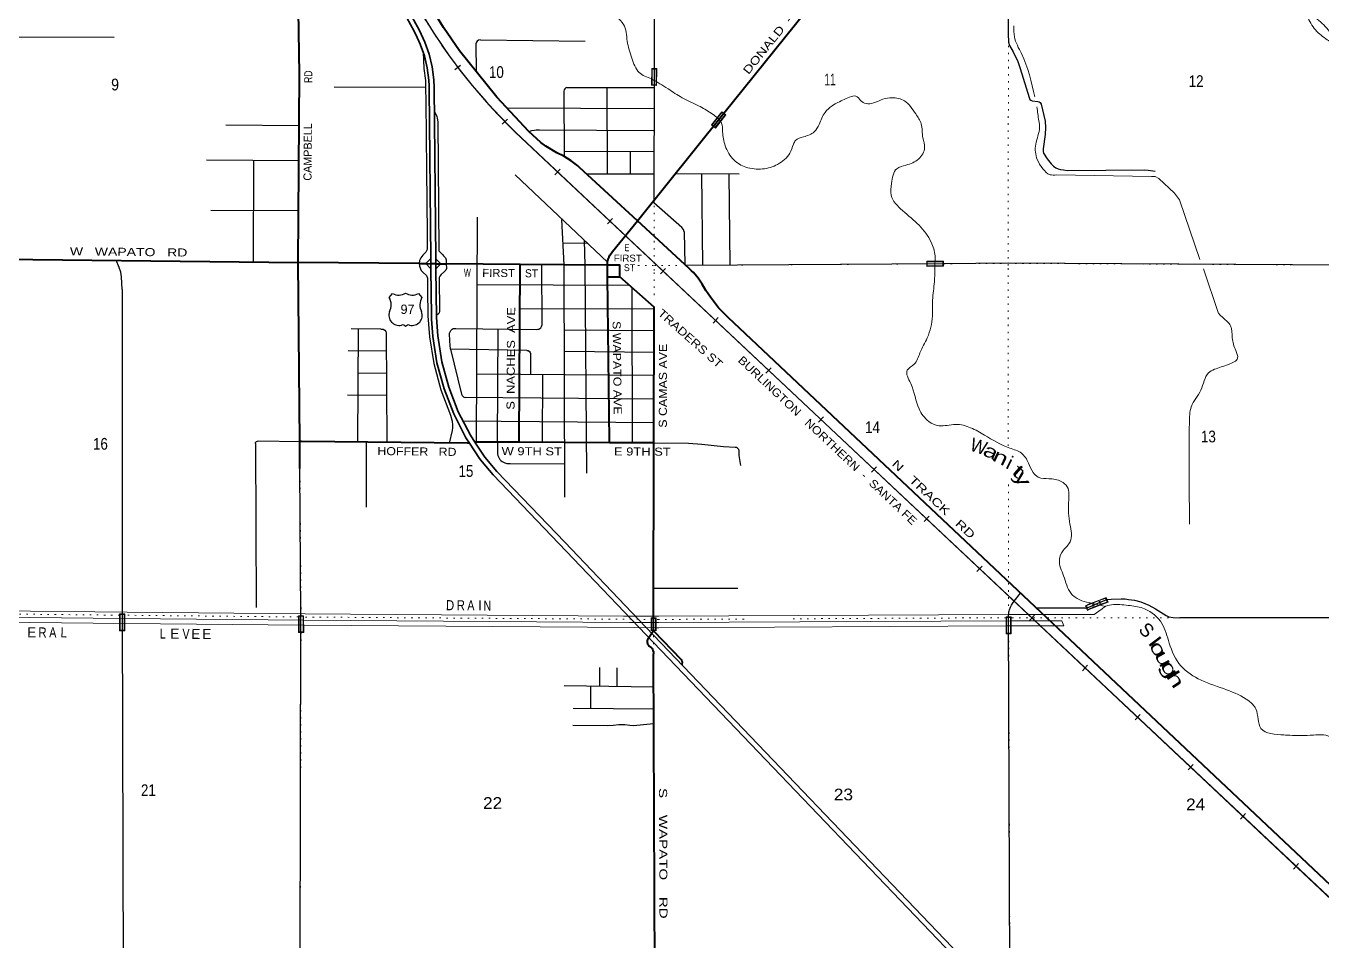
# Model space of a CAD drawing. Header units: feet. Extents: x -2 to 285336, y -549186 to -364975.
# Drawn here: x 138328 to 157636, y -395039 to -381397 of the extents above; entities that cross this region are included whole.
import ezdxf
from ezdxf.enums import TextEntityAlignment as Align

# ---------------------------------------------------------------- set-up
doc = ezdxf.new("R2010")
doc.units = ezdxf.units.FT
doc.header["$LTSCALE"] = 70
doc.linetypes.add('DOTTED', pattern=[1.5, 0.3, -1.2])
for name, color, linetype, lineweight in [('16', 7, 'Continuous', 25), ('20', 7, 'Continuous', 35), ('25', 7, 'Continuous', 25), ('26', 7, 'Continuous', 40), ('27', 7, 'Continuous', 13), ('29', 7, 'Continuous', 25), ('31', 7, 'Continuous', 13), ('34', 7, 'Continuous', 25), ('39', 7, 'Continuous', 13), ('41', 7, 'Continuous', 13), ('61', 7, 'Continuous', 13), ('7', 7, 'DOTTED', 13)]:
    doc.layers.add(name, color=color, linetype=linetype, lineweight=lineweight)

msp = doc.modelspace()

# ---------------------------------------------------------------- linework, layer by layer
at = {"layer": '16'}
for p, q in [((143739.59, -385445.13), (143790.9, -385386.37)), ((143982.66, -385380.4), (143982.38, -385380.6)), ((144174.75, -385386.28), (144226.14, -385445.13))]:
    msp.add_line(p, q, dxfattribs=at)
for centre, radius, start, end in [((143881.98, -385228.71), 182.07, 239.97227, 303.45418), ((144083.76, -385229.21), 181.52, 236.33975, 300.08743), ((144083.75, -385228.71), 182.07, 236.54582, 236.59441), ((143546.61, -385555.76), 222.05, 332.97043, 29.75871), ((144419.11, -385555.76), 222.05, 150.24129, 207.02957), ((143885.8, -385710.66), 151.42, 159.09177, 283.81923), ((144079.92, -385710.66), 151.42, 256.18077, 20.90823)]:
    msp.add_arc(centre, radius, start, end, dxfattribs=at)
for centre, major_axis, start_param, end_param in [((143941.14, -385909.48), (-19.56, 51.67), 4.95877769, 6.28318531), ((144024.59, -385909.48), (19.56, 51.67), 0, 1.32637542)]:
    msp.add_ellipse(centre, major_axis=major_axis, ratio=0.929097, start_param=start_param, end_param=end_param, dxfattribs=at)
at = {"layer": '20'}
for p, q in [((152497.66, -395518.17), (147677.67, -390479.22)), ((152394.51, -395518.84), (147678.04, -390588.12))]:
    msp.add_line(p, q, dxfattribs=at)
for points in [[(144358.76, -384866.53), (144333.9, -382342.19), (144333.65, -382317.21), (144332.58, -382292.19), (144328.83, -382204.75), (144305.39, -382021.35), (144262.91, -381841.41), (144201.86, -381666.89), (144134.7, -381524.7), (144122.94, -381499.8), (144109.2, -381474.7), (143074.48, -379583.52)], [(144433.78, -384866.98), (144408.65, -382316.37), (144403.62, -382199.15), (144379.19, -382007.97), (144334.91, -381820.38), (144271.26, -381638.45), (144188.94, -381464.17), (143160.9, -379585.2)], [(144358.76, -384866.53), (144359.5, -384941.53), (144359.5, -385016.53)], [(144433.78, -384866.98), (144434.52, -384941.98), (144435.26, -385016.98)], [(144937.72, -387619.33), (144883.25, -387536.02), (144700.51, -387180.11), (144555.96, -386807.05), (144451.21, -386420.93), (144387.39, -386025.97), (144369.11, -385769.77), (144367.43, -385746.27), (144367.17, -385719.77), (144360.24, -385016.53)], [(145015.26, -387601.03), (144948.09, -387498.31), (144768.93, -387149.39), (144627.22, -386783.65), (144524.52, -386405.1), (144461.95, -386017.9), (144442.42, -385744.03), (144435.26, -385016.98)], [(147678.04, -390588.12), (145288.82, -388090.37), (145123.21, -387895.87), (145103.11, -387872.25), (145085.85, -387845.87), (144937.72, -387619.33)], [(147677.67, -390479.22), (147453.63, -390245.01), (146353.78, -389095.2), (145344.52, -388040.1), (145162.74, -387826.6), (145015.26, -387601.03)]]:
    msp.add_lwpolyline(points, dxfattribs=at)
at = {"layer": '25'}
for points in [[(144358.76, -384866.53), (144284.5, -384940.86), (144359.5, -385016.53)], [(144433.78, -384866.98), (144509.52, -384942.6), (144435.26, -385016.98)]]:
    msp.add_lwpolyline(points, dxfattribs=at)
at = {"layer": '26'}
for p, q in [((147436.82, -384302), (148724.37, -382699.97)), ((148207.69, -385012.36), (147436.82, -384302)), ((142405.82, -387590.11), (142385.03, -384923.74)), ((144187.78, -384940), (142385.03, -384923.74)), ((144187.78, -384940), (144284.5, -384940.86)), ((144284.5, -384940.86), (144359.5, -384941.53)), ((144434.52, -384941.98), (144359.5, -384941.53)), ((144434.52, -384941.98), (144509.52, -384942.6)), ((144509.52, -384942.6), (144588.11, -384943.25)), ((145690.34, -384952.89), (144588.11, -384943.25)), ((146990.07, -384964.25), (145690.34, -384952.89)), ((146992.16, -385137.56), (146990.07, -384964.25)), ((148243.81, -385046.4), (148207.68, -385012.36)), ((142408.98, -387994.46), (142405.82, -387590.11)), ((147021.94, -387611.1), (145673.96, -387604.33)), ((147676.91, -390221.94), (147682.26, -387614.41)), ((147677.48, -390415.1), (147676.91, -390221.94)), ((147695.21, -395549.82), (147678.63, -390757.71))]:
    msp.add_line(p, q, dxfattribs=at)
for points in [[(148725.47, -382698.6), (151601.01, -379120.72), (151642.1, -379067.78), (151840.77, -378819.51), (151900.84, -378753.97), (151972.69, -378673.8), (152291.35, -378312.3), (152047.72, -378588.47)], [(142385.03, -384923.74), (142404.05, -382114.32), (142364.64, -379594.75), (142364.25, -379569.75)], [(147436.82, -384302), (146572.31, -383505.35), (146549.41, -383485.01), (146448.84, -383406.75), (146340.64, -383339.44), (146238.94, -383289.74), (146072.05, -383190.29), (145999.59, -383133.1), (145820.33, -382969.31), (145344.76, -382461.75), (145321.95, -382434.89), (144786.42, -381770.62), (144545.98, -381419.2), (144234.08, -380908.81), (143510.42, -379591.97)], [(146990.07, -384964.25), (146990.05, -384962.64), (146990.35, -384934.85), (146993.56, -384907.24), (146999.63, -384880.13), (147008.5, -384853.79), (147015.44, -384838.65), (147028.47, -384813.68), (147046.58, -384788.65), (147057.74, -384773.23), (147067.68, -384761.3), (147436.82, -384302)], [(131816.85, -384938.21), (131888.3, -384939.87), (137112.05, -384865.29), (142385.03, -384923.74)], [(145673.96, -387604.33), (145674.12, -387577.32), (145690.17, -384980.61), (145690.34, -384952.89)], [(147176.06, -385137.56), (147174.79, -384992.77), (147174.55, -384965.86), (147149.57, -384965.64), (146990.07, -384964.25)], [(147021.94, -387611.1), (147021.6, -387582.39), (146992.16, -385137.56)], [(146992.16, -385137.56), (147018.56, -385137.56), (147151.06, -385137.56), (147176.06, -385137.56)], [(147682.26, -387614.41), (147686.41, -385591.23), (147176.06, -385137.56)], [(158110.66, -394531.4), (148788.5, -385745.42), (148787.26, -385744.26), (148647.32, -385598.95), (148523.34, -385439.81), (148456.89, -385339.84), (148401.63, -385246.38), (148340.6, -385156.65), (148270.53, -385073.79), (148243.82, -385046.39)], [(144937.72, -387619.33), (144905.22, -387618.95), (142431.26, -387590.41), (142405.82, -387590.11)], [(145673.96, -387604.33), (145040.13, -387601.16), (145015.26, -387601.03)], [(147682.26, -387614.41), (147657.48, -387614.28), (147021.94, -387611.1)], [(147677.54, -390413.78), (147585.24, -390549.66), (147582.81, -390556.75), (147580.82, -390565.6), (147582.58, -390585.96), (147585.9, -390605.44), (147589, -390612.52), (147592.32, -390618.71), (147601.39, -390629.34), (147614.43, -390640.84), (147646.95, -390669.18), (147654.47, -390679.36), (147660.66, -390689.98), (147668.63, -390709.02), (147674.38, -390732.48), (147678.63, -390757.71)], [(147677.54, -390413.78), (148088.88, -390840.03), (148099.49, -390859.51), (148102.15, -390879.87), (148099.71, -390920.43)]]:
    msp.add_lwpolyline(points, dxfattribs=at)
at = {"layer": '29'}
for p, q in [((152966.8, -379792.16), (152960.25, -381516.07)), ((137101.25, -381555.74), (139642.34, -381566.59)), ((145099.66, -381603.55), (146658.13, -381625.89)), ((142920.89, -382303.31), (144281.33, -382308.35)), ((146342.81, -382367.77), (146346.58, -383337.6)), ((146387.27, -382317.25), (147687.4, -382315.52)), ((146980.21, -382318.21), (146988.24, -383600.26)), ((147681.97, -382635.57), (145494.46, -382621.57)), ((142393.8, -382886.05), (141306.73, -382876.21)), ((145980.28, -382948.04), (147676.89, -382956.06)), ((146349.73, -383263.92), (147681.97, -383271.47)), ((147329.05, -383272.11), (147328.77, -383602.15)), ((142397.71, -383406.47), (141016.23, -383399.18)), ((141717.86, -383409.62), (141711.13, -384918.8)), ((145616.15, -383615.15), (146990.11, -384921.1)), ((146680.98, -383601.04), (147679.43, -383602.14)), ((148952.58, -383607.18), (148000.08, -383603.98)), ((148393.72, -383604.12), (148405.95, -384965.24)), ((148817.04, -384961.34), (148803.78, -383607.2)), ((148098.21, -384401.25), (147679.5, -384034.36)), ((142387.28, -384154.08), (141081.16, -384147.56)), ((145049.32, -384248.42), (145036.25, -387597.52)), ((148135.9, -384468.37), (148142.55, -384953.59)), ((146331.65, -384630.09), (146689.03, -384636.45)), ((146016.02, -385854.2), (146013.32, -384958.85)), ((158044.84, -384962.09), (152960.29, -384935.92)), ((139759.8, -385324.23), (139761.21, -390043.75)), ((145048.84, -385253.17), (147313.81, -385263.81)), ((147355.61, -385308.01), (147356.88, -387614.89)), ((145681.24, -385608.07), (147682.81, -385614.99)), ((143615.46, -385915.47), (143172.59, -385910.45)), ((143274.79, -385911.04), (143267.67, -387598.86)), ((143696.48, -385970.78), (143703.42, -387603.6)), ((144731.98, -385905.31), (145935.42, -385920.59)), ((145353.29, -387596.98), (145361.56, -385913.66)), ((146357.49, -385926.47), (147691.24, -385936.44)), ((143127.52, -386233.84), (143695.73, -386241.15)), ((145787.7, -386234.36), (144654.95, -386214.69)), ((145844.74, -386282.02), (145846.76, -386592.17)), ((146353.89, -386248.01), (147684.84, -386259.97)), ((143270.67, -386566.88), (143695.73, -386571.26)), ((147680.24, -386607.7), (145040.81, -386587.54)), ((146021.53, -386593.44), (146020.35, -387605.48)), ((143119.48, -386894.8), (143699.31, -386899.08)), ((147684.84, -386963.45), (144868.72, -386935.64)), ((147680.42, -387312.91), (144841.34, -387287.79)), ((141745.69, -387620.41), (141757.81, -390068.77)), ((141795.09, -387584.18), (142406.26, -387590.12)), ((143397.43, -387602.88), (143397.11, -388569.31)), ((147682.48, -387614.41), (148197.67, -387617)), ((142425.24, -390187.79), (142408.98, -387994.46)), ((147675.3, -389778.62), (148931.1, -389777.88)), ((142411.1, -395623.95), (142425.24, -390187.79)), ((152986.83, -395511.55), (152965.94, -390205.33)), ((154104.88, -390075.84), (153381.91, -390075.01)), ((158081.02, -390221.84), (155516.2, -390222.77)), ((146872.59, -390960.35), (146871.13, -391234.48)), ((147129.33, -390964.43), (147129.39, -391239.73)), ((146345.13, -391227.6), (147676.96, -391247.63)), ((146740.79, -391570.23), (146743.86, -391233.62)), ((146480.06, -391568.19), (147679.75, -391575.09))]:
    msp.add_line(p, q, dxfattribs=at)
for points in [[(147686.24, -379658.83), (147686.92, -382031.67), (147679.5, -384034.36)], [(152960.25, -381516.07), (152965.27, -381640.67), (152982.09, -381689.99), (153036.98, -381784.14), (153103.08, -381927.62), (153140.05, -382030.73), (153274.49, -382465.63), (153284.01, -382493.65), (153296.89, -382505.98), (153319.86, -382516.07), (153402.77, -382523.91), (153422.37, -382528.39), (153436.38, -382540.73), (153449.26, -382564.26), (153512, -382815.33), (153518.16, -382911.72), (153512, -383017.09), (153480.63, -383227.81), (153479.51, -383270.4), (153486.79, -383295.06), (153538.89, -383380.25), (153598.83, -383451.98), (153635.24, -383487.85), (153668.84, -383510.27), (153702.46, -383525.96), (153739.99, -383537.16), (153784.24, -383545.01), (153839.13, -383550.62), (154988.61, -383542.77), (155044.61, -383546.14), (155152.16, -383564.07)], [(145099.66, -381603.55), (145071.9, -381610.38), (145052.3, -381623.83), (145039.41, -381641.77), (145032.14, -381666.42), (145034.43, -382078.25)], [(144243.83, -381786.86), (144256.13, -382030.29), (144278.97, -382209), (144281.33, -382308.35)], [(144281.33, -382308.35), (144286.52, -382526.43), (144293.6, -383542.01), (144304.21, -384501.82), (144302.65, -384728.04), (144284.65, -384770.82), (144239.65, -384815.84), (144210.4, -384854.12), (144192.4, -384894.64), (144187.78, -384940)], [(146387.27, -382317.25), (146371, -382322.4), (146356.72, -382333.04), (146348.04, -382348.18), (146342.81, -382367.77)], [(144412.21, -382677.98), (144433.39, -382710.63), (144450.21, -382746.04), (144455.52, -382767.29), (144463.48, -382833.7), (144480.39, -384748.3), (144498.39, -384770.82), (144532.14, -384802.34), (144550.14, -384822.6), (144579.39, -384856.37), (144588.39, -384885.63), (144588.39, -384950.92)], [(145822.75, -382971.52), (145864.31, -382956.26), (145901.84, -382949.53), (145927.05, -382948.42), (145980.28, -382948.04)], [(146354.18, -388424.29), (146348.15, -384959.48), (146312.57, -384282.88)], [(148135.9, -384468.37), (148125.63, -384433.63), (148098.21, -384401.25)], [(146682.37, -388062.1), (146661.11, -384963.3), (146647.06, -384594.48)], [(139759.8, -385324.23), (139750.8, -385135.58), (139739.59, -385068.33), (139714.95, -384998.84), (139670.13, -384891.23)], [(144187.78, -384940), (144190.15, -384977.94), (144214.9, -385045.48), (144244.15, -385074.75), (144293.65, -385119.77), (144309.4, -385155.79), (144312.18, -385334.14), (144313.95, -385720.18), (144337.68, -386031.75), (144402.27, -386431.49), (144508.39, -386822.67), (144654.83, -387200.62), (144674.99, -387289.15), (144682.07, -387349.36), (144680.3, -387390.09), (144674.99, -387427.28), (144631.93, -387615.8)], [(144588.11, -384943.25), (144590.64, -385011.71), (144583.89, -385036.47), (144563.64, -385058.99), (144511.89, -385101.76), (144493.89, -385126.53), (144484.89, -385146.79), (144490.04, -385656.42), (144482.96, -385674.13), (144477.65, -385682.98), (144442.14, -385715.54)], [(152960.29, -384935.92), (151998.21, -384941.86), (148158.43, -384967.17)], [(143615.46, -385915.47), (143647.63, -385918.83), (143673.4, -385932.29), (143689.08, -385950.22), (143696.48, -385970.78)], [(144654.95, -386214.69), (144642.24, -386094.88), (144638.88, -385979.42), (144646.72, -385955.88), (144659.05, -385935.7), (144675.86, -385918.89), (144691.54, -385909.92), (144731.98, -385905.31)], [(145935.42, -385920.59), (145955.92, -385920.02), (145968.25, -385915.54), (145983.93, -385908.81), (145996.26, -385899.84), (146008.58, -385878.55), (146016.02, -385854.2)], [(144654.95, -386214.69), (144817.02, -386886.26), (144826.55, -386908.69), (144839.43, -386922.13), (144853.44, -386931.11), (144868.72, -386935.64)], [(145787.7, -386234.36), (145809.73, -386237.24), (145829.9, -386248.45), (145839.98, -386263.02), (145844.74, -386282.02)], [(141745.69, -387620.41), (141749.13, -387605.81), (141764.25, -387592.36), (141779.38, -387585.63), (141795.09, -387584.18)], [(145353.29, -387596.98), (145352.58, -387774.06), (145357.63, -387800.96), (145365.48, -387820.02), (145389.01, -387861.49), (145401.33, -387874.94), (145422.62, -387890.64), (145460.14, -387910.81), (145493.21, -387919.78), (145540.82, -387922.02), (146353.31, -387924.28)], [(148197.67, -387617), (148396.25, -387629.46), (148721.17, -387667.57), (148891.48, -387674.3), (148912.2, -387678.78), (148929.57, -387689.99), (148941.33, -387706.8), (148947.5, -387730.35), (148945.81, -387777.42), (148947.5, -387802.09), (148972.15, -387947.81)], [(152965.94, -390205.33), (152971.64, -390140.2), (152980.33, -390100.4), (152994.04, -390062.86), (153009.46, -390029.78), (153024.29, -390004.57), (153047.82, -389972.06), (153144.17, -389852.13)], [(154104.88, -390075.84), (154127.73, -390072.09), (154160.58, -390060.54), (154330.15, -389986.81), (154394.96, -389962.82), (154419.82, -389953.94), (154435.78, -389949.08)], [(154435.78, -389949.08), (154495.9, -389941.8), (154644.91, -389936.2), (154700.93, -389939.56), (154752.46, -389945.16), (154843.21, -389959.73), (154935.08, -389984.39), (154996.14, -390005.69), (155056.08, -390033.71), (155152.99, -390086.4), (155314.33, -390187.28), (155354.1, -390204.09), (155417.4, -390216.42), (155516.2, -390222.77)], [(139761.21, -390043.75), (139761.57, -390163.77), (139777.53, -395487.5)], [(147678.03, -391803.23), (147426.31, -391827.15), (147373.1, -391829.39), (147323.24, -391827.15), (147248.74, -391815.94), (147222.41, -391813.7), (147159.67, -391815.94), (147076.76, -391824.91), (146996.09, -391829.39), (146474, -391827.15)]]:
    msp.add_lwpolyline(points, dxfattribs=at)
at = {"layer": '29', "linetype": 'DOTTED', "lineweight": 100}
msp.add_arc((156786.47, -396291.72), 6765.26, 110.3504, 113.17062, dxfattribs=at)
at = {"layer": '31'}
for p, q in [((147724.4, -382033.21), (147723.01, -382283.21)), ((147723.01, -382283.21), (147648.01, -382282.79)), ((151746.3, -384906.34), (151996.29, -384904.68)), ((151996.29, -384904.68), (151996.79, -384979.68)), ((154421.39, -389915.98), (154447.93, -389986.13)), ((139798.75, -390163.49), (139798.75, -390413.49)), ((142463.56, -390188.65), (142465.72, -390438.65)), ((153003.01, -390207.45), (153004.59, -390457.45)), ((154140.07, -390109.02), (154110.95, -390039.91)), ((154144.32, -390098.5), (154121.41, -390044.13)), ((139798.75, -390413.49), (139723.75, -390413.49)), ((142465.72, -390438.65), (142390.72, -390439.29)), ((153004.59, -390457.45), (152929.59, -390457.92))]:
    msp.add_line(p, q, dxfattribs=at)
for points in [[(147648.01, -382282.79), (147649.4, -382032.79), (147724.4, -382033.21)], [(151996.79, -384979.68), (151746.8, -384981.34), (151746.3, -384906.34)], [(154416.72, -389926.25), (154437.59, -389981.44), (154144.32, -390098.5)], [(139723.75, -390413.49), (139723.75, -390163.49), (139798.75, -390163.49)], [(142390.72, -390439.29), (142388.57, -390189.29), (142463.56, -390188.65)], [(152929.59, -390457.92), (152928.01, -390207.93), (153003.01, -390207.45)]]:
    msp.add_lwpolyline(points, dxfattribs=at)
for points in [[(147656.04, -382274.83), (147657.35, -382040.82), (147716.36, -382041.15), (147715.05, -382275.16)], [(151754.34, -384914.28), (151988.34, -384912.72), (151988.74, -384971.73), (151754.74, -384973.29)], [(139731.75, -390405.49), (139731.75, -390171.49), (139790.75, -390171.49), (139790.75, -390405.49)], [(142398.64, -390431.22), (142396.63, -390197.21), (142455.63, -390196.71), (142457.65, -390430.72)], [(152937.53, -390449.87), (152936.05, -390215.87), (152995.06, -390215.49), (152996.54, -390449.5)]]:
    msp.add_lwpolyline(points, close=True, dxfattribs=at)
for radius, start, end in [(6800.26, 110.3504, 113.17062), (6792.26, 110.41947, 113.10188), (6725.26, 110.3504, 113.17062), (6733.26, 110.4168, 113.1041)]:
    msp.add_arc((156786.47, -396291.72), radius, start, end, dxfattribs=at)
at = {"layer": '34'}
for p, q in [((144715.21, -382048.49), (144803.44, -381981.78)), ((145422.91, -382861.99), (145502.42, -382785.09)), ((146208.76, -383614.78), (146284.55, -383534.22)), ((146991.48, -384347.58), (147067.27, -384267.02)), ((147780.51, -385093.49), (147856.3, -385012.92)), ((148563.23, -385826.28), (148639.02, -385745.72)), ((149352.26, -386572.19), (149428.06, -386491.62)), ((150134.98, -387304.98), (150210.78, -387224.42)), ((150924.02, -388050.89), (150999.81, -387970.33)), ((151706.74, -388783.68), (151782.53, -388703.12)), ((152495.77, -389529.59), (152571.56, -389449.03)), ((153278.49, -390262.39), (153354.28, -390181.82)), ((154067.52, -391008.29), (154143.31, -390927.73)), ((154850.24, -391741.09), (154926.03, -391660.53)), ((155639.27, -392486.99), (155715.07, -392406.43)), ((156421.99, -393219.79), (156497.79, -393139.23)), ((157211.03, -393965.69), (157286.82, -393885.13))]:
    msp.add_line(p, q, dxfattribs=at)
at = {"layer": '34', "lineweight": 13}
msp.add_line((145623.26, -382986.91), (158130.02, -394753.24), dxfattribs=at)
at = {"layer": '34'}
msp.add_lwpolyline([(135875.39, -365963.2), (143997.83, -380835.72), (144249.53, -381258.88), (144396.08, -381490.89), (144547.12, -381718.25), (144621.42, -381827.36), (144681.93, -381909.62), (144777.6, -382036.14), (144875.81, -382161.36), (144977.24, -382284.58), (145079.29, -382405.88), (145183.9, -382525.85), (145291.7, -382643.85), (145400.14, -382759.91), (145510.48, -382874), (145624.02, -382986.12), (158111.25, -394735.09)], dxfattribs=at)
at = {"layer": '34', "lineweight": 13}
for centre, radius, start, end in [((157554.82, -372960.65), 15682.01, 211.95088, 214.43329), ((151993.94, -376461.55), 9119.53, 216.04742, 225.68715)]:
    msp.add_arc(centre, radius, start, end, dxfattribs=at)
at = {"layer": '39'}
for p, q in [((154196.49, -390000.4), (154410.29, -390049.4)), ((139798.84, -390229.34), (137128.04, -390202.36)), ((139834.13, -390134.7), (137128.05, -390107.36)), ((142489.72, -390161.31), (139834.13, -390134.7)), ((147229.64, -390193.99), (142489.72, -390161.31)), ((153142.83, -390171.46), (153324.56, -390171.47)), ((153324.56, -390171.47), (153544.45, -390171.48)), ((139801.47, -390304.37), (137126.74, -390277.35)), ((142465.73, -390256.15), (139798.84, -390229.34)), ((142467.01, -390331.17), (139801.47, -390304.37)), ((147321.06, -390289.62), (142465.73, -390256.15)), ((147397.03, -390365.15), (142467.01, -390331.17)), ((147715.28, -390292.34), (147321.06, -390289.62)), ((147715.29, -390367.34), (147397.03, -390365.15)), ((153359.15, -390341.58), (152924.63, -390341.55)), ((153280.72, -390266.54), (153003.88, -390266.37)), ((153648.22, -390266.77), (153280.72, -390266.54)), ((153585.22, -390341.72), (153359.15, -390341.58)), ((153788.67, -390341.85), (153585.22, -390341.72)), ((153760.08, -390266.84), (153648.22, -390266.77)), ((153760.08, -390266.84), (153788.67, -390341.85))]:
    msp.add_line(p, q, dxfattribs=at)
for points in [[(153679.21, -383617.47), (155096.8, -383639.93), (155150.13, -383639.93), (155207.03, -383672.99), (155437.31, -383892.28), (155510.22, -383988.19), (155815.42, -384879.24)], [(155868.75, -385019.6), (156094.53, -385683.78), (156096.53, -385683.77)], [(153142.83, -390171.46), (152963.74, -390171.35), (147753.8, -390197.6), (147229.64, -390193.99)], [(153544.45, -390171.48), (154238.82, -390171.5), (154308.82, -390122.23), (154358.42, -390086.45)], [(153003.88, -390266.37), (147753.71, -390292.6), (147715.28, -390292.34)], [(152924.63, -390341.55), (147753.64, -390367.6), (147715.29, -390367.34)]]:
    msp.add_lwpolyline(points, dxfattribs=at)
for points in [[(153923.95, -379191.51), (154181.94, -379095.11), (154481.86, -378974.27), (154717.87, -378888.08), (154929.93, -378818.15), (155152.54, -378818.47), (155379.86, -378911.19), (155613.8, -379084.24), (155749.68, -379284.16), (155815.21, -379464.52), (155936.84, -379638.42), (156180.78, -379807.37), (156399.88, -379874.03), (156618.58, -379886.44), (156857.19, -379880.61), (157057.81, -379889.14), (157196.94, -379988.56), (157238.43, -380173.11), (157285.49, -380564.61), (157331.36, -380797.36), (157340, -380879.68), (157315.94, -380879.87), (157281, -380767.6), (157167.75, -380641.86), (157074.68, -380534.06), (156783.13, -380433.78), (156496.16, -380409.84), (156213.52, -380428.06), (155993.18, -380463.89), (155812.81, -380481.34), (155734.73, -380500.01), (155731.24, -380568.36), (155797.46, -380573.89), (155703.98, -380677.08), (155552.6, -380816.89), (155420.76, -380886.21), (155132.13, -380908.5), (154986.08, -380955.82), (154853.91, -380980.94), (154622.08, -380821.94), (154559.79, -380539.07), (154516.07, -380326.4), (154536.9, -380161.46), (154572.18, -380052.68), (154504.69, -379878.37), (154405.67, -379778.65), (154251.01, -379747.67), (154178.95, -379766.3), (154175.26, -379808.53), (154075.21, -379839.43), (153829.03, -379905.6), (153596.36, -379901.34), (153333.12, -379833), (153157.4, -379667.55), (153082, -379509.37), (152985.31, -379451.83), (152949.33, -379468.18), (152982.28, -379582.47), (153150.49, -379816.3), (153374, -379935.18), (153759.78, -380030.71), (153912.07, -380013.48), (154025.77, -379932.24), (154151.92, -379905.16), (154249.84, -379858.2), (154315.88, -379839.61), (154422.56, -379891.05), (154459.17, -379959.09), (154445.61, -380023.5), (154462.74, -380168.05), (154437.61, -380292.83), (154426, -380349.19), (154450.42, -380397.23), (154512.71, -380680.1), (154582.45, -380886.54), (154751.92, -381019.89), (154900.78, -381081.06), (155021, -381066.08), (155080.83, -381021.42), (155273.31, -381013.93), (155429.76, -381016.76), (155501.9, -381008.17), (155685.37, -380870.14), (155870.35, -380665.77), (156022.25, -380596.3), (156314.39, -380507.67), (156557.21, -380527.93), (156884.65, -380599.8), (157175, -380806.58), (157272.66, -380992.73), (157410.98, -381250.9), (157538.87, -381456.91), (157714.46, -381604.28), (157865.57, -381697.58), (158022.69, -381784.07)], [(157422.88, -380570.75), (157551.97, -380605.98), (157715.44, -380741.38), (157846.95, -380895.11), (157958.56, -381069.09), (157973.89, -381241.79), (157950.92, -381386.65), (157953.66, -381485.1), (157940.33, -381579.64), (157884.22, -381586.1), (157749.05, -381478.61), (157563.16, -381295.15), (157449.94, -381173.43), (157446.79, -381020.73), (157457.49, -380843.81), (157456.42, -380701.15), (157418.62, -380578.29)], [(146005.27, -380949.62), (146111.96, -381003.07), (146246.2, -380985.97), (146392.27, -380940.66), (146568.64, -380925.25), (146779.65, -380981.93), (146928.98, -381105.38), (147128.74, -381266.63), (147231.83, -381374.36), (147285.86, -381625.14), (147353.93, -381877.82), (147463.84, -382092), (147647.12, -382185.64)], [(153044.79, -381397.07), (153053.21, -381558.48), (153157.43, -381809.67), (153358.27, -382454.7)], [(147647.12, -382185.64), (147892.83, -382333.9), (148102.41, -382466.95), (148347.99, -382587.67), (148533.32, -382696.78), (148624.45, -382762.32)], [(148622.19, -382760.69), (148690.87, -382846.3), (148705.87, -382974.79), (148745.55, -383183.48), (148873.49, -383395.51), (149052.78, -383502.66), (149301.66, -383528.91), (149525.77, -383460.89), (149707.03, -383294.74), (149762.16, -383157.68), (149791.83, -383103.2), (149911.76, -383050.04), (150071.65, -382976.48), (150143.02, -382865.42), (150231.92, -382685.9), (150339.47, -382586.62), (150519.27, -382492.82), (150711.5, -382453.18), (150778.22, -382525.01), (150870.73, -382558.47), (151094.84, -382490.46), (151231.04, -382467.32), (151413.89, -382514.16), (151583.83, -382709.8), (151665.14, -382855.88), (151688.77, -383064.69), (151715.94, -383211.17), (151626.97, -383380.65), (151437.13, -383472.51), (151301.16, -383525.79), (151222.58, -383745.42), (151215.87, -383920.3), (151386.06, -384150.1), (151634.39, -384369.26), (151812.75, -384619.09), (151870.45, -384825.63), (151866.74, -384984.29)], [(153387.85, -382605.23), (153417.44, -382811.13), (153427.97, -382908.67), (153370.13, -383160.44), (153393.91, -383389.34), (153475.15, -383525.37), (153584.12, -383614.97), (153679.21, -383617.47)], [(151866.74, -384983.38), (151861.33, -385213.53), (151833.27, -385483.02), (151831.07, -385724.17), (151755.27, -386046.27), (151646.65, -386270.14), (151557.69, -386441.63), (151456.07, -386530.81), (151507.67, -386725.34), (151632.87, -387106.2), (151778.68, -387293.98), (151927.56, -387357.16), (152178.1, -387337.17), (152401.09, -387387.72), (152608.48, -387496.67), (152982.97, -387690.76), (153158.01, -387765.79), (153263.42, -387915.71), (153330.63, -388051.84), (153409.38, -388123.58), (153567.99, -388146.49), (153750.8, -388187.31), (153839.64, -388267.01), (153859.46, -388501.97), (153879.92, -388823.34), (153883.9, -389086.55), (153780.58, -389215.94), (153723.45, -389353.02), (153785.44, -389595.7), (153897.7, -389856.08), (154026.78, -389953.56), (154163.47, -389994.73), (154196.5, -390000.4)], [(156096.55, -385685.78), (156163.21, -385749.57), (156270.39, -385867.32), (156297.81, -386047.97), (156349.37, -386236.47), (156378.3, -386350.79), (156242.61, -386442.24), (156132.6, -386481.26), (155946.75, -386569.08), (155830.34, -386825.17), (155687.81, -387073.42), (155659.49, -387308.74), (155660.85, -388825.9)], [(154358.42, -390086.45), (154412.99, -390047.47), (154528.7, -390024.11), (154777.49, -390038.29), (154992.44, -390086.9), (155250.8, -390305.98), (155359.29, -390598.55), (155534.3, -390936.82), (155834.72, -391149.56), (156214.85, -391293.37), (156543, -391459.67), (156648.15, -391575.43), (156724.55, -391868.23), (157068.23, -391966.1), (157154.51, -391971.47), (157507.47, -391968.79), (157774.56, -392017), (157825.41, -392111.06), (157940.82, -392256.88), (158017.97, -392382.89), (158042.33, -392420.89), (158071.28, -392537.22), (158098.03, -392660.4)]]:
    msp.add_spline(points, degree=3, dxfattribs=at)
at = {"layer": '61'}
for p, q in [((148540, -382873), (148694.69, -382676.6)), ((148694.69, -382676.6), (148753.61, -382723.01)), ((147639.89, -390222.44), (147714.89, -390222.44)), ((147639.89, -390412.36), (147639.89, -390222.44)), ((147714.89, -390222.44), (147714.89, -390412.36)), ((147714.89, -390411.86), (147639.89, -390411.86))]:
    msp.add_line(p, q, dxfattribs=at)
for points in [[(148551.23, -382871.66), (148696.02, -382687.83), (148742.37, -382724.34), (148597.58, -382908.16)], [(147647.89, -390403.86), (147647.89, -390230.44), (147706.89, -390230.44), (147706.89, -390403.86)]]:
    msp.add_lwpolyline(points, close=True, dxfattribs=at)
for points in [[(148696.02, -382687.83), (148742.37, -382724.34), (148696.02, -382687.83)], [(148753.61, -382723.01), (148598.92, -382919.4), (148540, -382873)]]:
    msp.add_lwpolyline(points, dxfattribs=at)
at = {"layer": '7'}
for p, q in [((147687, -382316.95), (147686.99, -382285.69)), ((144355.99, -384940.89), (147182.88, -384965.48)), ((148987.76, -384961.53), (151745.5, -384943.75)), ((147677.4, -390222.96), (147682.62, -387616.53)), ((139720.89, -390181.05), (137128.03, -390154.86)), ((142385.12, -390207.96), (139800.16, -390181.85)), ((147554.32, -390243.72), (142465.7, -390208.65)), ((152927.22, -390219.03), (149712.22, -390235.23)), ((153142.8, -390218.96), (153005.18, -390218.88)), ((158081.02, -390221.84), (153142.8, -390218.96))]:
    msp.add_line(p, q, dxfattribs=at)
for points in [[(142260.16, -367880.98), (142262.55, -368872.85), (142268.31, -374181.88), (142332.8, -376896.22), (142403, -382240.93), (142385.03, -384923.74), (142426.56, -390190.4)], [(147686.92, -382031.67), (147686.24, -379658.83), (147554.92, -374290.42), (147560.02, -372841.07)], [(152966.39, -379556.52), (152968.33, -379699.08), (152958.06, -385010.24), (152962.27, -387710.9)], [(147687.05, -385408.36), (147687.78, -385044.21), (147687.37, -383602.15)], [(131816.85, -384938.21), (131888.3, -384939.87), (137112.05, -384865.29), (142385.03, -384923.74), (144355.77, -384940.88)], [(147445.48, -384967.76), (147690.01, -384969.89), (148039.97, -384967.63)], [(151998.21, -384942.12), (152960.29, -384935.92), (158044.84, -384962.09)], [(152963.09, -388235.12), (152966.07, -390144.53), (152966.3, -390209.23)], [(147777.77, -406080.5), (147742.77, -400818.34), (147695.21, -395549.82), (147677.54, -390414.39)], [(149024.99, -390238.69), (147753.76, -390245.1), (147716.3, -390244.84)], [(142426.07, -390439.87), (142412.28, -395501.49), (142383.89, -400804.75), (142426.97, -403339.66)], [(152967.21, -390458.7), (152985.53, -395513.69), (153019.12, -400790.36), (153070.45, -406089.1)]]:
    msp.add_lwpolyline(points, dxfattribs=at)

# ---------------------------------------------------------------- texts
at = {"layer": '16'}
msp.add_text('97', height=140, dxfattribs=at).set_placement((144012.55, -385690.91), align=Align.CENTER)
at = {"layer": '27'}
for s, height, rotation, width, p in [('DONALD  -  WAPATO   RD', 120, 51.211, 1.3, (149092.88, -382129.71)), ('RD', 120, 89.612, 0.8, (142593.15, -382247.31)), ('W   WAPATO   RD', 120, 359.365, 1.3, (138982.27, -384816.02)), ('FIRST', 102.6, 359.5, 1.05, (147084.44, -384907.78)), ('E', 102.6, 359.503, 0.7, (147243.29, -384754.74)), ('ST', 102.6, 359.498, 0.95, (147235.6, -385052.04)), ('W', 120, 359.499, 0.6, (144851.14, -385136.47)), ('FIRST', 120, 359.499, 1.05, (145124.81, -385138.01)), ('ST', 120, 359.499, 0.95, (145761.7, -385143.98)), ('S  NACHES  AVE', 120, 89.646, 1.2, (145606.83, -387118.65)), ('TRADERS ST', 120, 318.365, 1.2, (147730.58, -385696.6)), ('S WAPATO AVE', 120, 270.69, 1.15, (147067.74, -385797.74)), ('S CAMAS AVE', 120, 89.882, 1.15, (147875.39, -387386.45)), ('HOFFER   RD', 120, 359.339, 1.15, (143562.49, -387793.47)), ('W 9TH ST', 120, 359.713, 1.2, (145413.31, -387795.43)), ('E 9TH ST', 120, 359.713, 1.2, (147087.82, -387799.68)), ('N   TRACK   RD', 120, 316.696, 1.4, (151217.93, -387939.24)), ('S    WAPATO    RD', 120, 270.198, 1.4, (147758.92, -392757.92))]:
    msp.add_text(s, height=height, rotation=rotation, dxfattribs=dict(at, width=width)).set_placement(p)
msp.add_text('CAMPBELL', height=120, rotation=89.612, dxfattribs=at).set_placement((142581.69, -383704.31))
at = {"layer": '34', "width": 1.15}
msp.add_text('BURLINGTON   NORTHERN  -  SANTA FE', height=120, rotation=316.747, dxfattribs=at).set_placement((148925.49, -386393.84))
at = {"layer": '41'}
for s, height, rotation, width, p in [('W', 200, 341.467, 0.95, (152489.27, -387758.5)), ('a', 200, 335.381, 1.4, (152662.54, -387832.31)), ('n', 200, 334.595, 1.45, (152807.85, -387915.74)), ('i', 200, 334.264, 1.15, (152940.89, -387998.68)), ('y', 200, 300.598, 1.6, (153093.3, -388197.2)), ('t', 200, 318.903, 1.85, (153046.88, -388106.29)), ('D', 150, 359.605, 0.85, (144645.36, -390107.31)), ('R', 150, 359.605, 0.85, (144805.95, -390108.41)), ('A', 150, 359.605, 0.8, (144955.9, -390109.45)), ('N', 150, 359.605, 0.8, (145200.62, -390113.16)), ('R', 150, 359.421, 0.85, (138574.3, -390513.57)), ('A', 150, 359.421, 0.8, (138727.25, -390513.59)), ('L', 150, 359.421, 0.8, (138888.6, -390513.6)), ('L', 150, 359.421, 0.8, (140365.14, -390530.08)), ('V', 150, 359.421, 0.8, (140712.02, -390534.87)), ('l', 200, 307.25, 1.5, (155064.98, -390635.83)), ('o', 200, 301.091, 1.5, (155110.38, -390732.58)), ('u', 200, 298.271, 1.6, (155188.89, -390875.55)), ('g', 200, 302.053, 1.65, (155281.77, -391034.3)), ('h', 200, 302.924, 1.65, (155370.66, -391191.43))]:
    msp.add_text(s, height=height, rotation=rotation, dxfattribs=dict(at, width=width)).set_placement(p, align=Align.CENTER)
for s, height, rotation, p in [('I', 150, 359.605, (145091.68, -390110.36)), ('E', 150, 359.421, (138412.44, -390512)), ('E', 150, 359.421, (140545.21, -390531.89)), ('E', 150, 359.421, (140858.35, -390535.1)), ('E', 150, 359.421, (141021.65, -390536.7)), ('S', 200, 314.663, (154952.01, -390472.1))]:
    msp.add_text(s, height=height, rotation=rotation, dxfattribs=at).set_placement(p, align=Align.CENTER)
at = {"layer": '7'}
for s, width, p in [('10', 0.85, (145226.26, -382174.32)), ('11', 0.65, (150222, -382285.34)), ('9', 0.9, (139598.14, -382358.67)), ('12', 0.85, (155650.04, -382309.2)), ('14', 0.85, (150828.84, -387467.69)), ('13', 0.85, (155833.06, -387606.33)), ('16', 0.85, (139327.75, -387715.66)), ('15', 0.85, (144772.39, -388121.04)), ('21', 0.85, (140042.08, -392878.3)), ('22', 1.1, (145137.59, -393069.42)), ('23', 1.1, (150363.26, -392942.78)), ('24', 1.1, (155610.63, -393090.42))]:
    msp.add_text(s, height=175, rotation=0.435, dxfattribs=dict(at, width=width)).set_placement(p)

doc.saveas('drawing.dxf')
